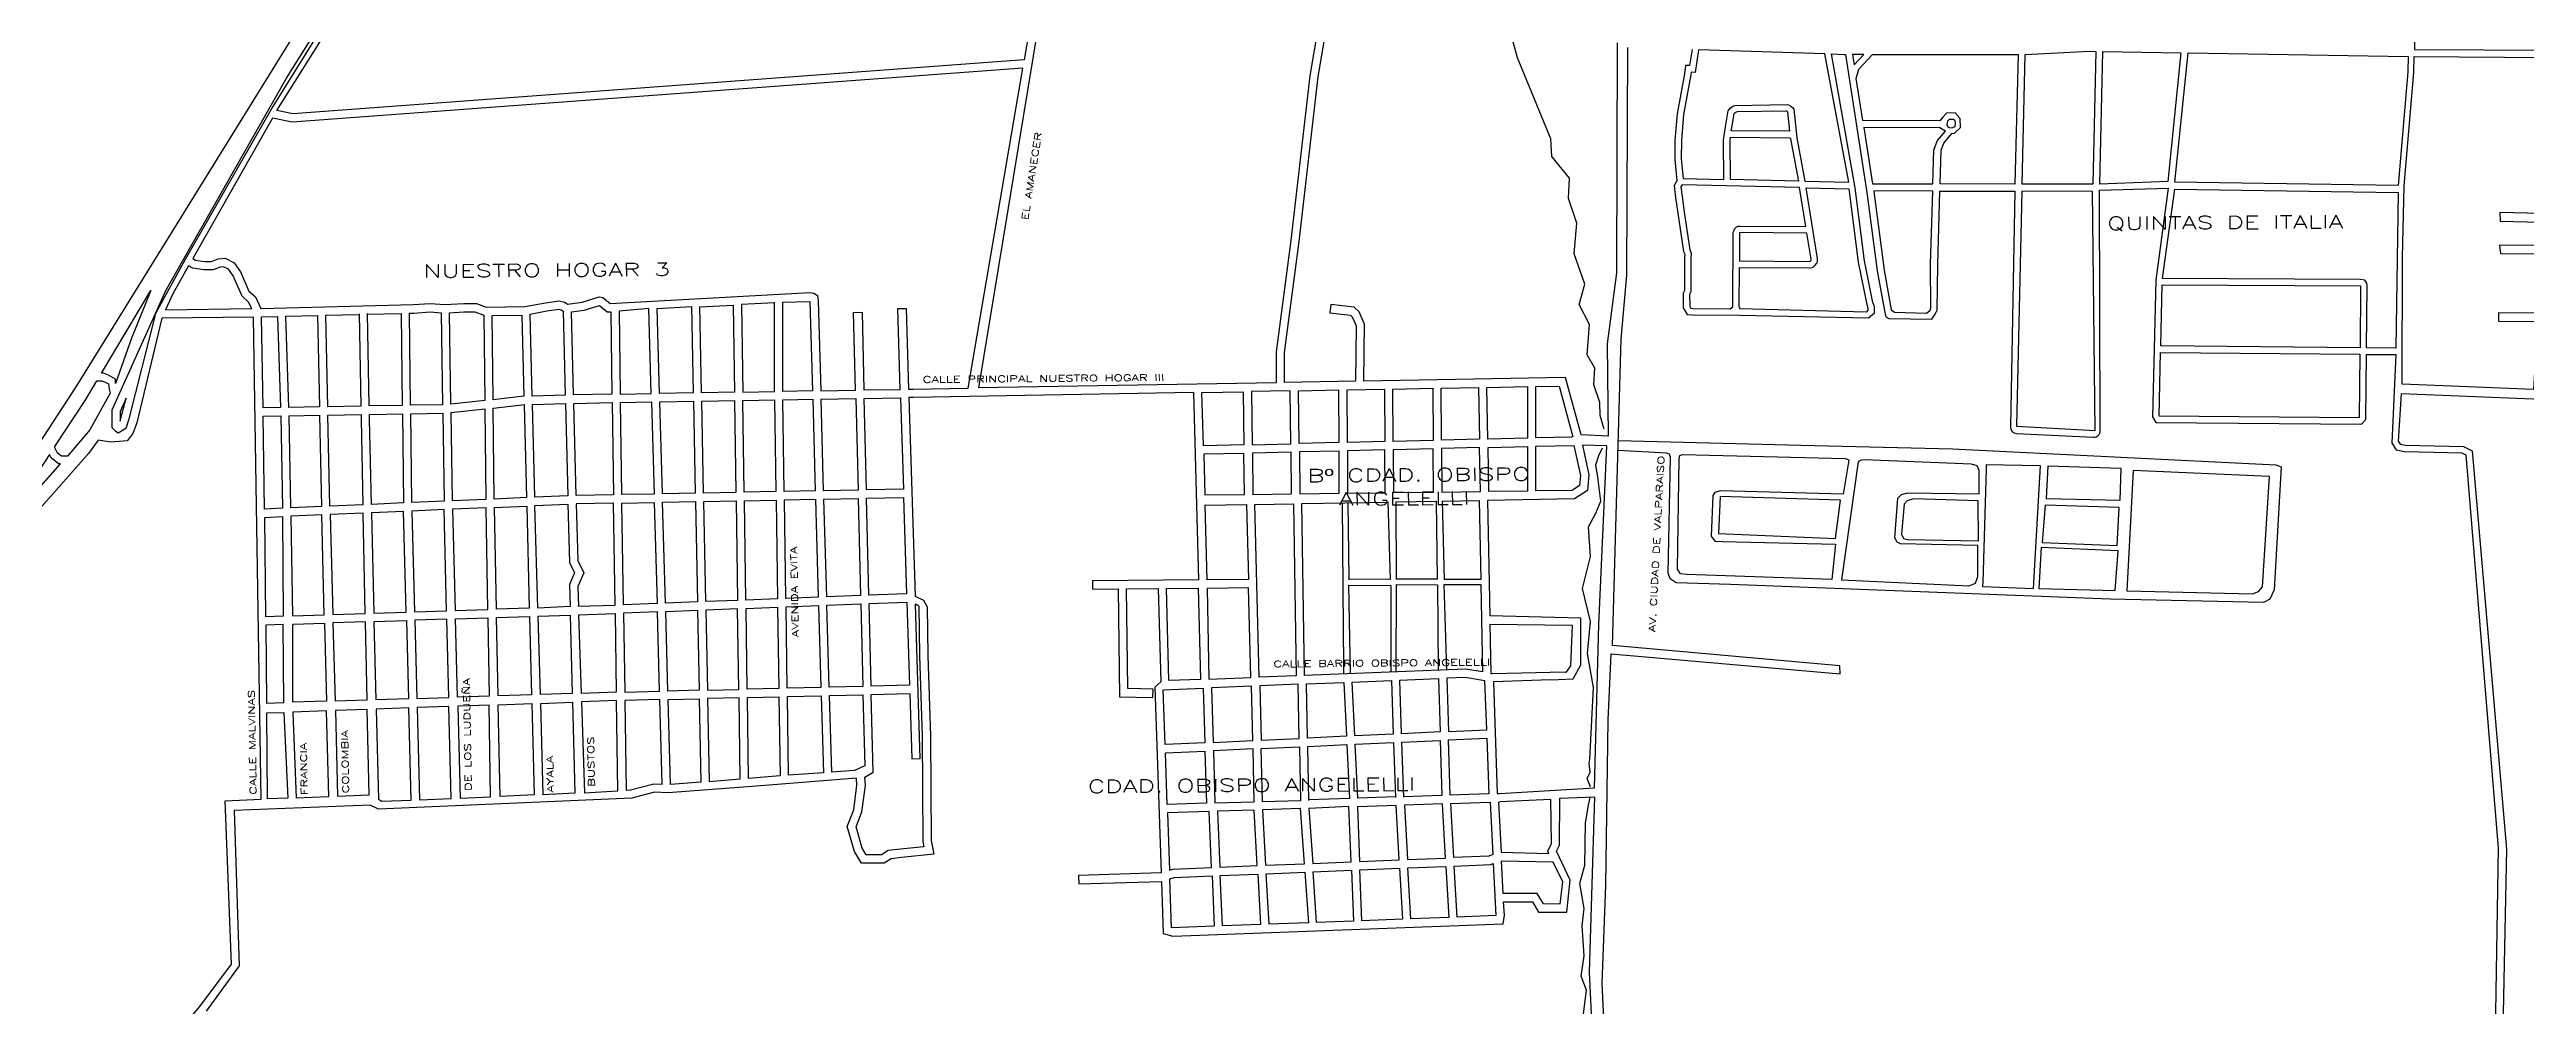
# Model space of a CAD drawing. Header units: millimetres. Extents: x 4374322 to 4409026, y 6503580 to 6534206.
# Drawn here: x 4384758 to 4388599, y 6514130 to 6515614 of the extents above; entities that cross this region are included whole.
import ezdxf

# ---------------------------------------------------------------- set-up
doc = ezdxf.new("R2010")
doc.units = ezdxf.units.MM
for name, color, linetype in [('LINEA CALLE', 252, 'Continuous'), ('NOMBRE BARRIO', 8, 'Continuous'), ('NOMBRE CALLE', 252, 'Continuous')]:
    doc.layers.add(name, color=color, linetype=linetype)
doc.styles.add('ROMANS', font='romans')

msp = doc.modelspace()

# ---------------------------------------------------------------- linework, layer by layer
at = {"layer": 'LINEA CALLE', "transparency": 33554687}
for points in [[(4386370.1, 6516213.6), (4386357.1, 6516105.9), (4386278.2, 6515649.2), (4386269.4, 6515597.8), (4385134.8, 6515514.1), (4385110.3, 6515518.9), (4385376, 6515942), (4385371.5, 6515962.2), (4385466, 6516113), (4385612.8, 6516332), (4385744.4, 6516608.9), (4385757.2, 6516653.9), (4385783, 6516647), (4385811, 6516636), (4385834, 6516621), (4386002.8, 6516549.2), (4385945, 6516344), (4385955.6, 6516341), (4386013, 6516544.9), (4386375, 6516391)], [(4389201, 6515358.8), (4389197, 6515758.6), (4389100.4, 6515757.2), (4389029.2, 6515761.5), (4389000.3, 6515757.8), (4389004.6, 6515624.5), (4388992.6, 6515605.7), (4388971.4, 6515599.2), (4388868.2, 6515599), (4388846.8, 6515069.8), (4388839.7, 6515062.4), (4388404.7, 6515080), (4388400.5, 6515006.2), (4388403.2, 6515001.8), (4388411.4, 6515000.2), (4388501.6, 6514998.1), (4388514.9, 6514991.5), (4388568.4, 6514373.8), (4388560.6, 6513992.5), (4388885.5, 6513983.5), (4389221.2, 6513997.8)], [(4387315.3, 6515613.2), (4387309.9, 6515578.1), (4387303.6, 6515578.4), (4387303.1, 6515574.5), (4387292, 6515512.6), (4387288.6, 6515472.5), (4387288.3, 6515444.3), (4387291.4, 6515413.6), (4387354.6, 6515412.1), (4387353.9, 6515472.8), (4387356.8, 6515493.5), (4387361.2, 6515518.5), (4387364.3, 6515522.7), (4387368.3, 6515525.5), (4387371.5, 6515526.9), (4387452.4, 6515528.4), (4387454.6, 6515528), (4387458.4, 6515525.9), (4387460.7, 6515523.6), (4387462.9, 6515521.1), (4387467.5, 6515476.5), (4387480.2, 6515409.3), (4387548.5, 6515407.8), (4387511.3, 6515607.1)], [(4387556.7, 6515589.6), (4387571.5, 6515606.1), (4387554.1, 6515606.1)], [(4387805.9, 6515404.9), (4387689.8, 6515405.1), (4387691.3, 6515457.5), (4387695.7, 6515468.3), (4387707.8, 6515483.2), (4387712.2, 6515483.8), (4387721.7, 6515492.7), (4387720.7, 6515506.6), (4387713.2, 6515515.4), (4387699.6, 6515514.8), (4387694.2, 6515508.9), (4387689.3, 6515503), (4387570, 6515503.5), (4387559.9, 6515568.7), (4387563.9, 6515582.9), (4387584.8, 6515606.1), (4387810.7, 6515605.9)], [(4387931.3, 6515610.7), (4387926.6, 6515404.6), (4387817, 6515404.8), (4387821.7, 6515606.1), (4387921.4, 6515610.8)], [(4388063.4, 6515608.5), (4388043.1, 6515409), (4387937.6, 6515405), (4387942.3, 6515610.5)], [(4388074.4, 6515608.4), (4388415.6, 6515602.8), (4388415.4, 6515578.9), (4388400.5, 6515402.8), (4388054, 6515407.9)], [(4385103.5, 6515507), (4384979.9, 6515289.4), (4384984, 6515287), (4384998, 6515285), (4385009, 6515285), (4385019, 6515289), (4385030, 6515290), (4385044, 6515283), (4385054, 6515269), (4385067, 6515239), (4385077, 6515230), (4385085.6, 6515212), (4385086, 6515212), (4385322, 6515218), (4385348, 6515220), (4385371, 6515218), (4385400, 6515220), (4385420, 6515220), (4385435, 6515214), (4385495, 6515215), (4385527, 6515221), (4385548, 6515224), (4385557, 6515222), (4385561, 6515219), (4385584, 6515222), (4385610, 6515230), (4385616, 6515229), (4385627, 6515220), (4385936.9, 6515237), (4385943, 6515236), (4385949, 6515232), (4385949.9, 6515223.4), (4385953.9, 6515084.6), (4386007.8, 6515085.5), (4386004.8, 6515206), (4386017.8, 6515206.4), (4386020.8, 6515085.7), (4386077, 6515086.7), (4386073.1, 6515211.9), (4386086.1, 6515212.3), (4386090, 6515086.9), (4386097, 6515087), (4386182.6, 6515088.5), (4386267.2, 6515584.6), (4385134, 6515501)], [(4387375.5, 6515517.7), (4387450.7, 6515518.5), (4387451.3, 6515518.4), (4387452.3, 6515517.9), (4387453.3, 6515516.9), (4387456.4, 6515487), (4387366, 6515487.5), (4387366.7, 6515492), (4387370.6, 6515514.5), (4387371.3, 6515515.5), (4387373.2, 6515516.7)], [(4387289.8, 6515403.6), (4387287.9, 6515400.5), (4387289.6, 6515385.5), (4387293.1, 6515361.4), (4387301.8, 6515303), (4387303.8, 6515297.6), (4387303.4, 6515291.1), (4387303.1, 6515237.7), (4387301.4, 6515233.6), (4387301.5, 6515215.6), (4387303.3, 6515212.4), (4387305.8, 6515212.3), (4387364.2, 6515211.6), (4387368.3, 6515214.6), (4387368.8, 6515330.3), (4387370.2, 6515333.5), (4387371.6, 6515336), (4387373.6, 6515338), (4387376.7, 6515339.7), (4387379.5, 6515339.7), (4387481.7, 6515339.1), (4387471.9, 6515399.5)], [(4387603.2, 6515271.7), (4387614.2, 6515209.9), (4387619, 6515206.2), (4387668.5, 6515205), (4387674.6, 6515209.3), (4387675.6, 6515213.2), (4387675.2, 6515280.7), (4387678.5, 6515394.1), (4387586.9, 6515394.3), (4387587.1, 6515393.4)], [(4387930.4, 6515023.1), (4387926, 6515393.6), (4387816.7, 6515393.8), (4387808.1, 6515029.4)], [(4388396.6, 6515150.5), (4388351.1, 6515150.9), (4388352.1, 6515247.1), (4388351.5, 6515251.3), (4388348.5, 6515255.8), (4388342.1, 6515257.2), (4388034.8, 6515258.5), (4388053.9, 6515396.9), (4388400.4, 6515391.8)], [(4384937.7, 6515210), (4385071.3, 6515211.8), (4385066.4, 6515222.1), (4385056.2, 6515231.2), (4385042.6, 6515262.6), (4385035.3, 6515272.8), (4385027.5, 6515276.7), (4385022.1, 6515276.2), (4385011.5, 6515272), (4384997.1, 6515272), (4384979.7, 6515274.5), (4384973.4, 6515278.1), (4384948.7, 6515234.6)], [(4384860, 6515096), (4384860.2, 6515102.3), (4384849.3, 6515108.8), (4384841.3, 6515112), (4384838.5, 6515112), (4384915, 6515240), (4384885, 6515166)], [(4385895.1, 6515222), (4385936.9, 6515223.1), (4385940.9, 6515084.3), (4385895.1, 6515083.6)], [(4388032.1, 6515154), (4388034.2, 6515248.6), (4388342.1, 6515247.2), (4388341.1, 6515151)], [(4385128.9, 6515058.8), (4385124.2, 6515200), (4385173.1, 6515201.2), (4385176.2, 6515059.6)], [(4385316, 6515204.8), (4385322.7, 6515205), (4385347.9, 6515207), (4385365.1, 6515205.5), (4385367.3, 6515062.9), (4385317.7, 6515062)], [(4385506.4, 6515076.3), (4385503.1, 6515203.3), (4385529.1, 6515208.2), (4385547.5, 6515210.8), (4385551.4, 6515209.9), (4385554.1, 6515207.9), (4385557.4, 6515077.7)], [(4385570.4, 6515078), (4385567.1, 6515206.7), (4385586.8, 6515209.3), (4385610.6, 6515216.6), (4385622.7, 6515206.7), (4385628.1, 6515207), (4385629.9, 6515079.1)], [(4385642.9, 6515079.3), (4385690.9, 6515080.1), (4385687.2, 6515212), (4385641, 6515207.8)], [(4385700.2, 6515212.3), (4385753.2, 6515215.1), (4385755.9, 6515081.2), (4385703.9, 6515080.3)], [(4388340, 6515042.5), (4388029.6, 6515045.3), (4388031.8, 6515144), (4388341, 6515141)], [(4384831.2, 6515099.8), (4384833, 6515100), (4384839, 6515100), (4384844, 6515098), (4384849, 6515095), (4384850, 6515087), (4384851.6, 6515080.8), (4384820, 6515024), (4384785.3, 6514983.1), (4384785, 6514983), (4384776, 6514983), (4384770, 6514988), (4384766, 6514996), (4384766, 6514998), (4384814, 6515071)], [(4384876.3, 6515073.1), (4384867, 6515052.4), (4384867, 6515039), (4384867, 6515037.6), (4384868.4, 6515042.2)], [(4385704.2, 6515067.3), (4385756.2, 6515068.2), (4385759, 6514925.7), (4385708.3, 6514924.7)], [(4385772, 6514925.9), (4385769.2, 6515068.4), (4385820.1, 6515069.3), (4385822.2, 6514926.9)], [(4385833.1, 6515069.5), (4385882.1, 6515070.3), (4385884.2, 6514928.1), (4385835.2, 6514927.1)], [(4385895.1, 6515070.6), (4385941.3, 6515071.3), (4385945.3, 6514929.3), (4385897.2, 6514928.3)], [(4385958.3, 6514929.5), (4385954.3, 6515071.6), (4386008.1, 6515072.5), (4386011.6, 6514930.5)], [(4386024.5, 6514930.8), (4386021.1, 6515072.7), (4386077.4, 6515073.7), (4386081.9, 6514931.9)], [(4386623, 6515000.9), (4386683, 6515002.3), (4386682, 6515084.4), (4386622, 6515083.3)], [(4386696, 6515002.6), (4386695, 6515084.6), (4386757, 6515085.7), (4386757.5, 6515004.1)], [(4386770.5, 6515004.4), (4386770, 6515086), (4386828, 6515087), (4386828.5, 6515005.8)], [(4386841.5, 6515006.1), (4386841, 6515087.2), (4386903, 6515088.3), (4386903.5, 6515007.6)], [(4386916.5, 6515007.9), (4386916, 6515088.6), (4386974.1, 6515089.6), (4386975.5, 6515009.4)], [(4386988.5, 6515009.7), (4386987.1, 6515089.8), (4387050, 6515090.9), (4387050, 6515011.2)], [(4385091.2, 6514901.2), (4385089.2, 6515045.1), (4385116.2, 6515045.5), (4385118.8, 6514902.4)], [(4385131.7, 6514903), (4385129.2, 6515045.8), (4385176.5, 6515046.6), (4385179.5, 6514905)], [(4385192.5, 6514905.6), (4385189.4, 6515046.8), (4385240.9, 6515047.7), (4385241, 6515040), (4385243.8, 6514907.8)], [(4385253.9, 6515047.9), (4385304.9, 6515048.8), (4385306.5, 6514910.6), (4385256.8, 6514908.4), (4385254, 6515040.3)], [(4385317.9, 6515049), (4385367.5, 6515049.9), (4385369.5, 6514913.3), (4385319.5, 6514911.1)], [(4385380.4, 6515050.6), (4385432.9, 6515056.3), (4385434.6, 6514916.1), (4385382.5, 6514913.9)], [(4385506.7, 6515063.3), (4385557.7, 6515064.7), (4385561.4, 6514921.6), (4385510.3, 6514919.4)], [(4385643.1, 6515066.3), (4385691.3, 6515067.1), (4385695.3, 6514924.4), (4385645.2, 6514923.5)], [(4386841.6, 6514993.1), (4386842, 6514926.6), (4386904, 6514927.3), (4386903.6, 6514994.6)], [(4386917, 6514927.5), (4386976.9, 6514928.2), (4386975.7, 6514996.4), (4386916.6, 6514994.9)], [(4386988.7, 6514996.7), (4387050, 6514998.2), (4387050, 6514929.1), (4386989.9, 6514928.4)], [(4387063, 6514929.3), (4387063, 6514998.5), (4387121.7, 6514999.9), (4387131.9, 6514953.1), (4387130.6, 6514937.4), (4387119.1, 6514930)], [(4384757.8, 6514985.5), (4384672, 6514855), (4384774.8, 6514971), (4384771.7, 6514971), (4384760.4, 6514980.4)], [(4385775.3, 6514757.6), (4385772.3, 6514912.9), (4385822.4, 6514913.9), (4385824.7, 6514759.5)], [(4385835.4, 6514914.1), (4385884.4, 6514915.1), (4385886.8, 6514762), (4385837.7, 6514760)], [(4385899.7, 6514762.5), (4385897.4, 6514915.3), (4385945.7, 6514916.3), (4385950, 6514764.4)], [(4385963, 6514764.9), (4385958.7, 6514916.5), (4386011.9, 6514917.5), (4386015.5, 6514767)], [(4386028.4, 6514767.5), (4386024.8, 6514917.8), (4386082.3, 6514918.9), (4386087, 6514769.8)], [(4385183.7, 6514737.1), (4385179.8, 6514892), (4385132, 6514890), (4385134.7, 6514735.5)], [(4385247.4, 6514739.2), (4385244.1, 6514894.8), (4385192.8, 6514892.6), (4385197, 6514737.5)], [(4385437.2, 6514745.5), (4385434.7, 6514903.1), (4385382.7, 6514900.9), (4385386.8, 6514743.8)], [(4385501.8, 6514747.7), (4385450.8, 6514746), (4385447.7, 6514903.7), (4385497.7, 6514905.8)], [(4385564.9, 6514749.9), (4385515.2, 6514747.7), (4385510.6, 6514906.4), (4385561.7, 6514908.6), (4385564, 6514818), (4385572, 6514802), (4385564, 6514784)], [(4385645.4, 6514910.5), (4385695.6, 6514911.4), (4385700, 6514754.6), (4385647.7, 6514752.6)], [(4385708.6, 6514911.7), (4385759.3, 6514912.7), (4385762.4, 6514757.1), (4385713, 6514755.1)], [(4386542.9, 6514637.1), (4386493.9, 6514635.2), (4386490, 6514777.9), (4386539.1, 6514778.3)], [(4385120.9, 6514601.1), (4385120.1, 6514722.1), (4385093.1, 6514721.2), (4385094.4, 6514600.3)], [(4385200.6, 6514603.6), (4385250.2, 6514605.1), (4385247.6, 6514726.3), (4385197.3, 6514724.6)], [(4385264.1, 6514605.5), (4385261.1, 6514726.7), (4385311.2, 6514728.4), (4385314.5, 6514607.1)], [(4385327.4, 6514607.5), (4385376.8, 6514609), (4385373.9, 6514730.5), (4385324.2, 6514728.8)], [(4385390.4, 6514609.4), (4385387.2, 6514730.9), (4385437.4, 6514732.6), (4385439.3, 6514610.9)], [(4385451.1, 6514733), (4385502.2, 6514734.7), (4385505.4, 6514613), (4385453.5, 6514611.4)], [(4385515.5, 6514735.1), (4385565.2, 6514736.8), (4385568.4, 6514614.9), (4385519, 6514613.4)], [(4385647.9, 6514739.6), (4385649.7, 6514617.4), (4385703.9, 6514618.7), (4385700.4, 6514741.6)], [(4385775.6, 6514744.6), (4385778.1, 6514620.4), (4385826.8, 6514621.6), (4385824.9, 6514746.5)], [(4385837.9, 6514747), (4385886.9, 6514748.9), (4385888.9, 6514623.1), (4385839.8, 6514621.9)], [(4385899.9, 6514749.5), (4385950.4, 6514751.4), (4385954, 6514624.6), (4385901.8, 6514623.4)], [(4385967, 6514624.9), (4385963.4, 6514751.9), (4386015.9, 6514754), (4386019, 6514626.2)], [(4386031.8, 6514626.5), (4386028.7, 6514754.5), (4386087.4, 6514756.8), (4386091.4, 6514627.9)], [(4385717.2, 6514606), (4385765.3, 6514607.1), (4385767.9, 6514477.9), (4385720.9, 6514474.3)], [(4385827, 6514608.6), (4385778.3, 6514607.4), (4385780.9, 6514478.9), (4385828.9, 6514482.6)], [(4385840, 6514608.9), (4385889, 6514610.1), (4385890.9, 6514487.3), (4385860, 6514485), (4385841.9, 6514483.6)], [(4385902, 6514610.4), (4385954.4, 6514611.6), (4385957.8, 6514492.3), (4385903.9, 6514488.3)], [(4385970.8, 6514493.3), (4385967.4, 6514611.9), (4386019.3, 6514613.2), (4386022, 6514503), (4386006, 6514496)], [(4386485.1, 6514621), (4386547, 6514623.5), (4386549.4, 6514538.9), (4386488, 6514536.1)], [(4386560, 6514624), (4386562.4, 6514539.4), (4386623.9, 6514542.2), (4386622, 6514626.5)], [(4386634.9, 6514627), (4386636.8, 6514542.8), (4386695.9, 6514545.5), (4386694, 6514629.4)], [(4386765, 6514632.3), (4386769, 6514548.9), (4386708.8, 6514546.1), (4386707, 6514630), (4386765, 6514632.3)], [(4386838.9, 6514635.3), (4386841.7, 6514552.2), (4386782, 6514549.4), (4386778, 6514632.9)], [(4386927.3, 6514556.1), (4386986.7, 6514558.8), (4386984, 6514634.7), (4386953.1, 6514640), (4386925, 6514638.8)], [(4385140.4, 6514453.4), (4385190.7, 6514455.4), (4385187.4, 6514588.3), (4385135, 6514586.4), (4385135, 6514585)], [(4385204.5, 6514456), (4385253.3, 6514457.9), (4385250.5, 6514590.5), (4385201, 6514588.7)], [(4385267.8, 6514451.1), (4385273, 6514448), (4385318.7, 6514449.9), (4385314.8, 6514592.7), (4385264.4, 6514591)], [(4385331.6, 6514450.4), (4385380.6, 6514452.4), (4385377.2, 6514594.9), (4385327.8, 6514593.2)], [(4385394.5, 6514453), (4385441.7, 6514455), (4385439.5, 6514597.1), (4385390.7, 6514595.4)], [(4385456.6, 6514455.6), (4385453.7, 6514597.6), (4385505.8, 6514599.5), (4385509.5, 6514457.8)], [(4385523.4, 6514458.3), (4385519.4, 6514599.9), (4385568.8, 6514601.7), (4385572.5, 6514460.4)], [(4386698, 6514449), (4386639, 6514447.3), (4386637.1, 6514529.8), (4386696.1, 6514532.5)], [(4386990.1, 6514459.5), (4386930, 6514457.5), (4386927.6, 6514543.1), (4386987.1, 6514545.8)], [(4386491.6, 6514430.1), (4386494.7, 6514341.2), (4386499.5, 6514342.9), (4386560, 6514345.4), (4386556.1, 6514432.2)], [(4386625.9, 6514434.5), (4386569.1, 6514432.6), (4386573, 6514345.9), (4386630.7, 6514348.3)], [(4386773, 6514440), (4386711, 6514436.9), (4386716.8, 6514351.8), (4386776.3, 6514354.2)], [(4386789.3, 6514354.7), (4386850.7, 6514357.2), (4386846, 6514441.7), (4386786, 6514439.7)], [(4386996.2, 6514365.5), (4386990.1, 6514362.9), (4386935.7, 6514360.7), (4386931, 6514444.5), (4386992, 6514446.5)], [(4386851.4, 6514344.2), (4386855.8, 6514265.2), (4386792.9, 6514262.9), (4386789.8, 6514341.7)], [(4386923.4, 6514347.2), (4386927.8, 6514267.9), (4386868.8, 6514265.7), (4386864.4, 6514344.8)], [(4386495.1, 6514327.6), (4386502, 6514330), (4386560.6, 6514332.4), (4386564, 6514254.4), (4386497.7, 6514252)], [(4386635.9, 6514257.1), (4386577, 6514254.9), (4386573.5, 6514332.9), (4386631.5, 6514335.3)]]:
    msp.add_lwpolyline(points, close=True, dxfattribs=at)
for points in [[(4389009.9, 6516519.6), (4388427.3, 6516524.7), (4388403.7, 6516075.9), (4388406.3, 6516020.7), (4388386.4, 6515949), (4388384.9, 6515839.8), (4388416.2, 6515739.1), (4388425.9, 6515687.3), (4388425.4, 6515613.7), (4388963.8, 6515611.1)], [(4384922, 6515204.4), (4384880, 6515039), (4384876, 6515026), (4384864, 6515019), (4384860, 6515022), (4384855, 6515027), (4384855, 6515039), (4384855, 6515055), (4384938, 6515240), (4385125, 6515569), (4385364, 6515950.3), (4385364, 6515943.6), (4385104, 6515525), (4384968, 6515288), (4384922, 6515204.4)], [(4383361.8, 6512777.7), (4383507, 6513020), (4383582, 6513145), (4383715, 6513366), (4383806, 6513519), (4383992, 6514037), (4384051, 6514169), (4384148, 6514304), (4384370, 6514548), (4384562, 6514756), (4384626, 6514826), (4384655, 6514870), (4384800, 6515092), (4385224, 6515776.8), (4385177.4, 6515811.6), (4385097, 6515822.3), (4384962.3, 6515849.4), (4384934.4, 6515854.1)], [(4386735.1, 6515707.4), (4386712.1, 6515572.8), (4386683.1, 6515317.6), (4386660, 6515144.9), (4386660, 6515097), (4386199, 6515088.8), (4386291, 6515647)], [(4387189, 6515624), (4387188.1, 6515267.3), (4387173.3, 6515157.2), (4387174.9, 6515014.1), (4387133, 6515016), (4387109, 6515105), (4386796, 6515099.4), (4386797, 6515188), (4386789, 6515207), (4386781, 6515214), (4386745, 6515218), (4386743.6, 6515205.1), (4386775.5, 6515201.5), (4386778.2, 6515199.2), (4386784, 6515185.4), (4386783, 6515099.2), (4386673, 6515097.2), (4386673, 6515144), (4386696, 6515316), (4386725, 6515571), (4386748, 6515706)], [(4387168.7, 6515025.2), (4387162.8, 6515046.1), (4387162.3, 6515066.1), (4387152.6, 6515093.8), (4387154.5, 6515119.6), (4387142.3, 6515140.1), (4387146.1, 6515187.4), (4387129.9, 6515218.5), (4387138.6, 6515249.6), (4387122.4, 6515296.9), (4387126.2, 6515344.2), (4387113.7, 6515382.8), (4387115, 6515413.9), (4387087.5, 6515447.5), (4387086.3, 6515474.9), (4387034.4, 6515600.8), (4387015.3, 6515670.7)], [(4387172.2, 6514022.4), (4387165.7, 6514165.8), (4387171.3, 6514317.9), (4387174.9, 6514573.9), (4387179.9, 6514676.9), (4387534.7, 6514645.8), (4387534.3, 6514657.8), (4387182, 6514689.7), (4387190.5, 6515000.6), (4387195, 6515164.5), (4387203.9, 6515263.5), (4387205.6, 6515616.5)], [(4388424.5, 6515577.8), (4388424.9, 6515602.7), (4388635.1, 6515601.1), (4388621.3, 6515359.1), (4388558, 6515360.8), (4388558.7, 6515347.7), (4388621.1, 6515345.7), (4388621.5, 6515309.7), (4388557.5, 6515310.5), (4388558.9, 6515297.4), (4388620.9, 6515296.8), (4388617.9, 6515204.7), (4388555.9, 6515205.2), (4388555.9, 6515192.6), (4388616.3, 6515192.1), (4388610, 6515086.3), (4388406.7, 6515094.5), (4388407.1, 6515291), (4388409.7, 6515402), (4388424.5, 6515578.1)], [(4387571.7, 6515492.5), (4387585.2, 6515405.3), (4387678.8, 6515405.1), (4387680.3, 6515457.8), (4387685.7, 6515472.4), (4387698, 6515486.8), (4387689.3, 6515492), (4387571.7, 6515492.6)], [(4387703.9, 6515505.1), (4387701.4, 6515502.3), (4387700.3, 6515497.1), (4387701.9, 6515493.8), (4387704.7, 6515492), (4387709.6, 6515492.5), (4387713.2, 6515494.3), (4387713.5, 6515498.7), (4387713.2, 6515503), (4387710.4, 6515505.3), (4387703.9, 6515505.1)], [(4387457.4, 6515476.9), (4387457.6, 6515475), (4387470, 6515409.6), (4387364.7, 6515411.9), (4387364, 6515472.2), (4387364.7, 6515477.5), (4387457.4, 6515476.9)], [(4387378.3, 6515214.6), (4387378.6, 6515275.8), (4387489.6, 6515275.3), (4387493, 6515276.1), (4387495.8, 6515278.8), (4387498.6, 6515282.2), (4387499.6, 6515284.3), (4387499.8, 6515289.4), (4387482.1, 6515399.3), (4387548.3, 6515397.8), (4387562.9, 6515284.1), (4387576, 6515218.1), (4387578, 6515213.3), (4387578, 6515209.4), (4387575.1, 6515206.5), (4387379.4, 6515211.6)], [(4387378.3, 6515285.8), (4387487.2, 6515285), (4387487.9, 6515285.2), (4387488.4, 6515285.6), (4387489.7, 6515287.1), (4387489.8, 6515288.7), (4387483.3, 6515329.1), (4387378.8, 6515329.9), (4387378.6, 6515285.8)], [(4385882.1, 6515221), (4385830.8, 6515218.2), (4385832.9, 6515082.5), (4385882.1, 6515083.3), (4385882.1, 6515222)], [(4384959, 6514092), (4384991, 6514130), (4385040, 6514195.6), (4385030, 6514449), (4385085.8, 6514451.2), (4385074, 6515198.8), (4384931.8, 6515196.9), (4384893, 6515035), (4384887, 6515018), (4384878, 6515007), (4384853, 6515005), (4384833, 6515008), (4384818, 6514987), (4384655, 6514803), (4384594.5, 6514726), (4384402.6, 6514518.1), (4384182.5, 6514276.1), (4384089.6, 6514146.8), (4384033.1, 6514020.5)], [(4385086.3, 6515199), (4385111.2, 6515199.6), (4385115.9, 6515058.5), (4385089, 6515058.1), (4385086.3, 6515199)], [(4385238, 6515204), (4385240.6, 6515060.7), (4385189.2, 6515059.8), (4385186.1, 6515201.5), (4385238, 6515202.9)], [(4385251, 6515203.2), (4385303, 6515204.5), (4385304.7, 6515061.8), (4385253.6, 6515060.9), (4385251, 6515204.2)], [(4385431.1, 6515201.6), (4385432.7, 6515069.3), (4385380.2, 6515063.6), (4385378.1, 6515205.5), (4385400.4, 6515207), (4385417.5, 6515207), (4385431.1, 6515201.6)], [(4385493.4, 6515075.9), (4385445.7, 6515070.7), (4385444.1, 6515201.1), (4385490.2, 6515201.9), (4385493.4, 6515075.9)], [(4385766.2, 6515214.6), (4385817.8, 6515217.4), (4385819.9, 6515082.3), (4385768.9, 6515081.4), (4385766.2, 6515215.3)], [(4387378.3, 6515214.6), (4387379.4, 6515211.6)], [(4386532, 6515081.7), (4386097.2, 6515074), (4386090.4, 6515073.9), (4386100.1, 6514766.1), (4386113, 6514760), (4386119, 6514749.5), (4386120, 6514674), (4386124, 6514549), (4386125, 6514387), (4386129, 6514366), (4386079, 6514361), (4386063, 6514359), (4386052, 6514352), (4386017, 6514352), (4386006, 6514370), (4385995, 6514409), (4386005, 6514435), (4386010, 6514473), (4386009, 6514484), (4385861, 6514472), (4385717, 6514461), (4385696, 6514462), (4385661, 6514453), (4385268, 6514436), (4385255, 6514442), (4385044, 6514434), (4385052, 6514193), (4385000.4, 6514122.5)], [(4385833.1, 6515069.5), (4385833.1, 6515069.5)], [(4385895.1, 6515070.3), (4385895.1, 6515070.6)], [(4386532, 6515081.7), (4386539.9, 6514791.4), (4386375, 6514790), (4386375.1, 6514777), (4386415, 6514777.3), (4386417, 6514610), (4386469, 6514609), (4386469.2, 6514622), (4386429.8, 6514622.8), (4386428, 6514777.4), (4386477, 6514777.8), (4386481, 6514633), (4386472, 6514625), (4386481.8, 6514336.9), (4386353.6, 6514333), (4386354, 6514320), (4386482.2, 6514323.9), (4386485, 6514243), (4386500, 6514239), (4387012, 6514258), (4387014, 6514271.7), (4387012.9, 6514292), (4387057.6, 6514292), (4387067, 6514276), (4387110.7, 6514276.4), (4387116.3, 6514325.9), (4387094.7, 6514370.7), (4387099.3, 6514379.8), (4387100, 6514453), (4387153.8, 6514455), (4387145.7, 6514183.2), (4387152.6, 6514032.6)], [(4386547.3, 6514999), (4386545, 6515082), (4386609, 6515083.1), (4386610, 6515000.5), (4386547.3, 6514999)], [(4387118.9, 6515012.8), (4387063, 6515011.5), (4387063, 6515091.2), (4387099.1, 6515091.8), (4387120.4, 6515012.9)], [(4385493.7, 6515062.9), (4385497.3, 6514918.8), (4385447.5, 6514916.7), (4385445.8, 6515057.7), (4385495, 6515063)], [(4385574.4, 6514922.1), (4385570.7, 6515065), (4385630.1, 6515066.1), (4385632.2, 6514923.2), (4385574.2, 6514922.1)], [(4385570.7, 6515065), (4385570.7, 6515065)], [(4385643.1, 6515066.2), (4385643.1, 6515066.3)], [(4386697, 6514924.8), (4386758, 6514925.6), (4386757.6, 6514991.1), (4386696.2, 6514989.6), (4386697, 6514924.8)], [(4386771, 6514925.7), (4386829, 6514926.4), (4386828.6, 6514992.8), (4386770.6, 6514991.4), (4386771, 6514925.7)], [(4387006.6, 6514460), (4387154, 6514469), (4387160.7, 6514722.1), (4387173, 6514999), (4387135, 6515000), (4387145, 6514954), (4387143, 6514930), (4387123, 6514917), (4386988.1, 6514914.6), (4386991.4, 6514735.8)], [(4387118.8, 6515013.4), (4387118.8, 6515013.4), (4387118.9, 6515012.8)], [(4387147.7, 6514470.7), (4387142.6, 6514483.2), (4387146.9, 6514493), (4387145.7, 6514507.1), (4387146.5, 6514513.3), (4387152.5, 6514624.7), (4387143, 6514677.4), (4387147.8, 6514726.8), (4387135, 6514777.9), (4387147.8, 6514827.4), (4387144.6, 6514873.7), (4387155.7, 6514894.5), (4387163.7, 6514913.6), (4387158.9, 6514950.3), (4387155.7, 6514969.5), (4387160.5, 6514983.9), (4387166.4, 6514995.9)], [(4387190.7, 6515007.6), (4387473.6, 6515000.1), (4387708.9, 6514994.5), (4388210.6, 6514969.7), (4388219, 6514966.8), (4388208.1, 6514776.1), (4388201.1, 6514761.4), (4388191.6, 6514756.3), (4387953.8, 6514761.3), (4387364.6, 6514784.3), (4387280.3, 6514786.7), (4387271.3, 6514792.7), (4387268.2, 6514801.9), (4387271.5, 6514981.5), (4387270.1, 6514986.4), (4387265.4, 6514987.9), (4387190.3, 6514991.9)], [(4386547.7, 6514986), (4386549.4, 6514923), (4386611, 6514923.7), (4386610.2, 6514987.5), (4386547.7, 6514986)], [(4386624, 6514923.9), (4386684, 6514924.6), (4386683.2, 6514989.3), (4386623.2, 6514987.9), (4386624, 6514923)], [(4387290.3, 6514985.8), (4387542.8, 6514979.7), (4387547.2, 6514978.2), (4387548.3, 6514977.1), (4387539.7, 6514924), (4387349, 6514929.2), (4387340.7, 6514926.6), (4387337.6, 6514921.9), (4387334.7, 6514859.3), (4387340.7, 6514851.4), (4387352.5, 6514850.9), (4387527.4, 6514846.5), (4387521.8, 6514791.8), (4387297.2, 6514799.4), (4387287.1, 6514800.6), (4387282.7, 6514807.8), (4387285, 6514978.9), (4387286, 6514984.2), (4387290.3, 6514985.8)], [(4387562.7, 6514974.5), (4387536.7, 6514791.3), (4387734.8, 6514781.9), (4387744.8, 6514786.3), (4387748.6, 6514796.3), (4387748.6, 6514844.7), (4387628.4, 6514847), (4387623.4, 6514849.6), (4387619.7, 6514856.3), (4387624.2, 6514918), (4387629.9, 6514923.5), (4387639.9, 6514926.4), (4387750.2, 6514924.8), (4387750.2, 6514960.7), (4387747.4, 6514967.9), (4387738.6, 6514970.9), (4387572.4, 6514977.4), (4387567.4, 6514976.9), (4387562.7, 6514974.5)], [(4387761.3, 6514963), (4387756, 6514788.5), (4387755.8, 6514781.1), (4387834.5, 6514777.9), (4387845.7, 6514968.2), (4387761.5, 6514969.9), (4387761.3, 6514963)], [(4387856.8, 6514967.8), (4387854.4, 6514917.5), (4387969.1, 6514914.8), (4387970.6, 6514963.8), (4387856.8, 6514967.8)], [(4387989.2, 6514961.1), (4387979.5, 6514774.2), (4388174.3, 6514769.9), (4388183.7, 6514773.5), (4388189.9, 6514780.6), (4388200.8, 6514951.4), (4387989.2, 6514961.1)], [(4386917.6, 6514913.4), (4386975.1, 6514914.4), (4386977.3, 6514791.7)], [(4387348.6, 6514920.8), (4387345.9, 6514863.1), (4387527.5, 6514855.6), (4387535.6, 6514915), (4387348.6, 6514920.8)], [(4387634.2, 6514908.5), (4387630, 6514862.1), (4387633, 6514855.3), (4387639.3, 6514854.1), (4387749.2, 6514851.7), (4387749, 6514913.9), (4387648.4, 6514916.8), (4387638.9, 6514913.9), (4387634.2, 6514908.5)], [(4385120, 6514735), (4385093, 6514734.1), (4385091.4, 6514888.2), (4385119, 6514889.4), (4385120, 6514735)], [(4385310.8, 6514741.3), (4385306.7, 6514897.5), (4385257.1, 6514895.4), (4385260.8, 6514739.7), (4385310.8, 6514741.3)], [(4385323.8, 6514741.8), (4385373.5, 6514743.4), (4385369.7, 6514900.3), (4385319.6, 6514898.1), (4385323.8, 6514741.8)], [(4385577.2, 6514750.5), (4385634.7, 6514752.1), (4385632.4, 6514910.2), (4385574.7, 6514909.1), (4385576.9, 6514821.2), (4385586.4, 6514802.3), (4385577, 6514781.2), (4385578, 6514750.5)], [(4386549, 6514907), (4386614.1, 6514908.1), (4386617.1, 6514792), (4386552.9, 6514791.5), (4386549.8, 6514907)], [(4386634, 6514640.6), (4386627.1, 6514908.4), (4386687.1, 6514909.4), (4386690.9, 6514642.8), (4386634, 6514640.6)], [(4386980, 6514648.6), (4386954, 6514653), (4386703.9, 6514643.3), (4386700.1, 6514909.6), (4386833.9, 6514912)], [(4386762.5, 6514911), (4386763.3, 6514777.7), (4386764.7, 6514656.8), (4386764.7, 6514645.8)], [(4386771.1, 6514910.9), (4386772.7, 6514792.3)], [(4386837.2, 6514791.9), (4386833.9, 6514912.1)], [(4386845.6, 6514912.2), (4386908.8, 6514913.2)], [(4386845.6, 6514912.3), (4386846.1, 6514792.3)], [(4386910.4, 6514792.3), (4386908.8, 6514913.2)], [(4386917.6, 6514913.4), (4386920.6, 6514791.8)], [(4387852.8, 6514906.9), (4387848.2, 6514849.1), (4387964.6, 6514844.6), (4387967.7, 6514903.6), (4387852.8, 6514906.9)], [(4387846.6, 6514841.5), (4387842.8, 6514777.9), (4387961.4, 6514775.1), (4387966, 6514836.4), (4387846.6, 6514841.5)], [(4386617.4, 6514779), (4386553, 6514778), (4386555.9, 6514637.6), (4386621, 6514640.1), (4386617.4, 6514779)], [(4386837.2, 6514791.9), (4386771.8, 6514792.3)], [(4386775.2, 6514646.3), (4386773, 6514783), (4386837.8, 6514782.8), (4386838, 6514648.7)], [(4386910.4, 6514792.3), (4386846.1, 6514792.3)], [(4386846.2, 6514648.9), (4386846.7, 6514783.9), (4386910.5, 6514783.4), (4386911.6, 6514651.4)], [(4386977.3, 6514791.7), (4386920.6, 6514791.8)], [(4386924.6, 6514651.9), (4386920.8, 6514783.9), (4386977.5, 6514784)], [(4386977.5, 6514784), (4386980, 6514648.6)], [(4385135, 6514722.6), (4385184, 6514724.2), (4385187, 6514603.1), (4385135, 6514601.5), (4385135, 6514721.2)], [(4385135, 6514722.6), (4385135, 6514721.2)], [(4385578.4, 6514737.2), (4385634.9, 6514739.1), (4385636.7, 6514617.1), (4385582.5, 6514615.4), (4385578.4, 6514737.2)], [(4385713.4, 6514742.1), (4385762.6, 6514744.1), (4385765.1, 6514620.1), (4385716.8, 6514619), (4385713.4, 6514742.5)], [(4386106, 6514750.8), (4386107, 6514673.7), (4386111, 6514548.8), (4386112, 6514385.7), (4386113.6, 6514377.5), (4386077.5, 6514373.9), (4386058.5, 6514371.5), (4386048.2, 6514365), (4386024.3, 6514365), (4386018, 6514375.3), (4386008.7, 6514408.4), (4386017.7, 6514431.8), (4386023.1, 6514472.7), (4386021.9, 6514485.2), (4386035, 6514493.3), (4386032.1, 6514613.5), (4386091.8, 6514614.9), (4386095, 6514514), (4386108, 6514514.4), (4386100.5, 6514753.4)], [(4386106, 6514750.8), (4386100.5, 6514753.4)], [(4387086.2, 6514636.5), (4387120.5, 6514637.8), (4387132.8, 6514659.7), (4387132.8, 6514732.1), (4386991.4, 6514735.8)], [(4386991.6, 6514722.9), (4387119.2, 6514721.1), (4387116.6, 6514657.8), (4387109.4, 6514647.5), (4387085, 6514648)], [(4386991.6, 6514722.9), (4386993, 6514646.3), (4386995, 6514646), (4387085, 6514648)], [(4386851.9, 6514635.9), (4386912, 6514638.3), (4386914.3, 6514555.5), (4386854.7, 6514552.8), (4386851.9, 6514635.9)], [(4387086.2, 6514636.5), (4386997, 6514633.5), (4387003, 6514459.9)], [(4385094.5, 6514585), (4385121.1, 6514585.9), (4385127.3, 6514452.9), (4385095.9, 6514451.6), (4385094.5, 6514585)], [(4385587.1, 6514461), (4385639, 6514464.5), (4385636.9, 6514604.1), (4385582.9, 6514602.2), (4385587.6, 6514461)], [(4385652, 6514465.4), (4385658.9, 6514465.9), (4385694.7, 6514475.1), (4385707.9, 6514474.4), (4385704.2, 6514605.7), (4385649.9, 6514604.4), (4385652, 6514465.4)], [(4386711, 6514449.3), (4386709.1, 6514533.1), (4386769.7, 6514535.9), (4386773.7, 6514452.4), (4386711, 6514450.3)], [(4386845, 6514454.7), (4386786.7, 6514452.8), (4386782.6, 6514536.5), (4386842.1, 6514539.2), (4386845, 6514454)], [(4386858, 6514454.4), (4386855.1, 6514539.8), (4386914.7, 6514542.5), (4386917, 6514457.1), (4386858, 6514455.1)], [(4386552, 6514445.1), (4386491.2, 6514443.1), (4386488.5, 6514523.1), (4386549.7, 6514525.9), (4386552, 6514445)], [(4386565, 6514445.5), (4386626, 6514447), (4386624.2, 6514529.2), (4386562.7, 6514526.4), (4386565, 6514445.4)], [(4387003, 6514459.9), (4387006.6, 6514460)], [(4387137.3, 6513928.6), (4387134.4, 6513973.9), (4387127.7, 6514003.3), (4387131.1, 6514029.3), (4387128.8, 6514056.5), (4387141.3, 6514155.4), (4387133.3, 6514176.9), (4387137.9, 6514208.5), (4387134.5, 6514254.9), (4387137.9, 6514282), (4387131.1, 6514320.5), (4387139, 6514348.8), (4387140.1, 6514414.9), (4387144.7, 6514442), (4387147.3, 6514453.9)], [(4385319, 6514438), (4385319, 6514438.2)], [(4386698, 6514436.9), (4386638.9, 6514434.9), (4386643.7, 6514348.8), (4386703.8, 6514351.2), (4386698, 6514436.9)], [(4386918.1, 6514444.1), (4386859, 6514442.1), (4386863.7, 6514357.7), (4386922.7, 6514360.1), (4386918, 6514444.1)], [(4387005, 6514446.9), (4387009, 6514369), (4387083.1, 6514367.3), (4387081.4, 6514370.8), (4387087.2, 6514382.6), (4387086, 6514451), (4387007, 6514447)], [(4387005, 6514446.9), (4387007, 6514447)], [(4386649, 6514257.6), (4386644.5, 6514335.8), (4386704.7, 6514338.3), (4386710.1, 6514259.8), (4386648.9, 6514257.6)], [(4386779.9, 6514262.4), (4386722.8, 6514260.3), (4386717.7, 6514338.8), (4386776.8, 6514341.2), (4386780, 6514262.4)], [(4387001, 6514271.1), (4386940.8, 6514268.4), (4386936.4, 6514347.7), (4386993, 6514350), (4386996.9, 6514351.7), (4387001, 6514271)], [(4387089.4, 6514354.1), (4387104, 6514323.8), (4387100, 6514288.6), (4387074.5, 6514289), (4387065, 6514305), (4387012.3, 6514305), (4387009.7, 6514355.9), (4387089.5, 6514354)]]:
    msp.add_lwpolyline(points, dxfattribs=at)
msp.add_lwpolyline([(4387305.2, 6515613.5), (4387301.4, 6515588.6), (4387294.9, 6515588.9), (4387293.2, 6515576), (4387282.1, 6515513.9), (4387278.6, 6515473), (4387278.3, 6515443.8), (4387281.7, 6515410.1), (4387277.6, 6515402.8), (4387279.7, 6515384.2), (4387283.2, 6515360), (4387292.1, 6515300.6), (4387293.7, 6515296.2), (4387293.4, 6515291.4), (4387293.2, 6515239.7), (4387291.4, 6515235.6), (4387291.5, 6515212.9), (4387297.3, 6515202.6), (4387305.6, 6515202.3), (4387379.2, 6515201.6), (4387578.6, 6515197.5), (4387588, 6515205.3), (4387588, 6515215.3), (4387585.6, 6515221.1), (4387572.8, 6515285.7), (4387558.2, 6515399.1), (4387521.5, 6515606.8), (4387541.3, 6515606.1), (4387543, 6515606.1), (4387576.2, 6515391.7), (4387592.3, 6515270.3), (4387604.2, 6515205.9), (4387605.5, 6515199.1), (4387610.3, 6515196.3), (4387677.2, 6515195.7), (4387682.1, 6515203.2), (4387685.4, 6515209.3), (4387686.2, 6515280.4), (4387689.5, 6515394.1), (4387805.7, 6515393.9), (4387798.9, 6515028.6, 0.404996), (4387808.4, 6515018.4), (4387927.8, 6515012.4, 0.430003), (4387938.3, 6515022.5), (4387937, 6515395.3), (4388043.6, 6515398.6), (4388024.4, 6515255.8), (4388019.5, 6515043.9), (4388024.6, 6515035.3), (4388343.5, 6515032.5), (4388350, 6515040.1), (4388351, 6515140.9), (4388396.5, 6515140.5), (4388390.3, 6515003.5), (4388397, 6514992.8), (4388410.3, 6514990.2), (4388499.2, 6514988.2), (4388505.3, 6514985.1), (4388555.5, 6514375.2), (4388549, 6513992.9)], format="xyb", dxfattribs=at)

# ---------------------------------------------------------------- texts
at = {"layer": 'NOMBRE BARRIO', "transparency": 33554687, "style": 'ROMANS', "width": 1.5}
for s, p in [('QUINTAS DE ITALIA', (4387949, 6515334)), ('NUESTRO HOGAR 3', (4385337.4, 6515260)), ('Bº CDAD. OBISPO', (4386708.2, 6514942.9)), ('ANGELELLI', (4386757.2, 6514906.9)), ('CDAD. OBISPO ANGELELLI', (4386368, 6514461))]:
    msp.add_text(s, height=20, rotation=0.4355, dxfattribs=at).set_placement(p)
at = {"layer": 'NOMBRE CALLE', "transparency": 33554687, "style": 'ROMANS', "width": 1.5}
for s, rotation, p in [('EL AMANECER', 81.0337, (4386275, 6515348.7)), ('CALLE PRINCIPAL NUESTRO HOGAR III', 0.5018, (4386111.9, 6515096.9)), ('AV. CIUDAD DE VALPARAISO', 87.002, (4387247.9, 6514710.1)), ('AVENIDA EVITA', 91, (4385919.3, 6514702.3)), ('CALLE BARRIO OBISPO ANGELELLI', 0.5018, (4386655.9, 6514655.9)), ('CALLE MALVINAS', 91, (4385078.5, 6514458.3)), ('DE LOS LUDUEÑA', 91, (4385412.2, 6514464.1)), ('FRANCIA', 91, (4385157.8, 6514457.8)), ('COLOMBIA', 91, (4385222, 6514460.3)), ('BUSTOS', 91, (4385603.2, 6514470.7)), ('AYALA', 91, (4385539.5, 6514461.6))]:
    msp.add_text(s, height=10, rotation=rotation, dxfattribs=at).set_placement(p)

doc.saveas('drawing.dxf')
